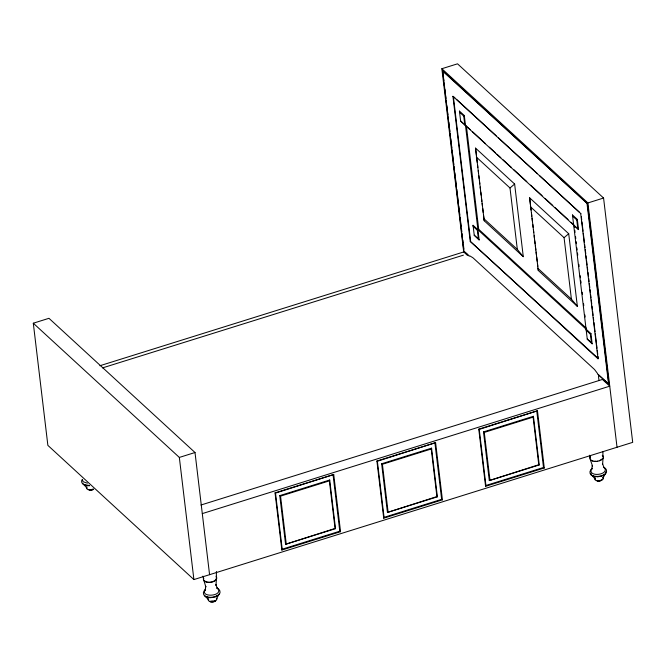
<?xml version="1.0" encoding="UTF-8"?>
<svg xmlns="http://www.w3.org/2000/svg" width="666" height="666" viewBox="0 0 666 666"><rect width="100%" height="100%" fill="white"/><g stroke="black" fill="none" stroke-linecap="round" stroke-linejoin="round"><path stroke-width="1" d="M216.308 577.688L216.442 571.495M602.971 451.64L602.863 456.801L602.297 455.319M215.276 600.815C213.42 603.712 204.803 600.79 214.793 600.94M82.401 479.745L83.142 481.743L87.363 483.183M335.514 528.662L335.056 528.438L329.379 480.852L329.712 480.003L279.778 495.621L285.581 544.28L335.514 528.662L329.712 480.003M437.379 496.811L436.913 496.578L431.243 449.001L431.576 448.151L381.643 463.769L387.437 512.429L437.379 496.811L431.576 448.151M539.244 464.951L538.777 464.726L533.108 417.141L533.441 416.292L483.499 431.909L489.302 480.569L539.244 464.951L533.441 416.292M281.86 550.058L282.201 549.2L275.516 493.098L275.041 492.865L281.86 550.058L340.551 531.701L333.733 474.517L275.041 492.865M383.724 518.198L384.066 517.34L377.372 461.238L376.906 461.014L383.724 518.198L442.415 499.841L435.597 442.657L376.906 461.014M485.589 486.338L485.93 485.489L479.237 429.379L478.771 429.154L485.589 486.338L544.28 467.99L537.462 410.797L478.771 429.154M215.21 600.832L215.443 600.441L214.702 600.982M86.547 486.921C85.315 490.567 91.692 490.309 93.648 489.102M203.521 577.78C201.207 585.272 220.271 582.958 216.159 576.248M216.442 578.804C214.119 582.658 206.943 583.549 203.846 580.236L205.819 586.979L205.761 586.346L205.211 589.885L205.561 589.11L204.72 590.559M208.25 598.767C206.976 603.313 217.432 602.563 216.991 598.401M219.339 593.664L217.94 595.562L213.162 597.41M590.084 456.893C588.053 461.08 595.171 462.021 597.81 461.155M590.559 456.651L590.276 458.225L589.477 455.228M591.117 469.721C588.91 477.222 608.466 475 604.845 468.156M594.805 477.872C593.264 482.817 605.81 481.285 603.063 476.864M595.138 477.705L595.279 479.187L591.883 475.324M218.714 594.696L216.35 599.209L216.542 598.185M605.277 473.809L602.905 478.321L603.096 477.297M469.255 256.185L463.894 251.257L442.615 70.554L587.437 203.646L608.982 384.34L597.843 374.359M454.886 97.835L452.93 96.304L470.229 241.367L598.018 358.799L598.001 356.41M591.275 469.663L592.116 468.215L591.766 468.989L592.324 465.459L590.492 460.223M82.301 479.42C80.486 481.493 82.351 484.357 84.64 485.031M605.436 473.751L605.827 471.736M205.594 589.685C201.498 591.749 203.555 597.152 207.742 597.352M217.84 595.571C221.129 593.955 220.704 589.243 217.091 588.378M592.149 468.789C588.869 470.404 589.293 475.116 592.898 475.982M602.638 458.707L599.35 460.705M275.516 493.098L333.733 474.517M377.372 461.238L435.597 442.657M479.237 429.379L537.462 410.797M285.581 544.28L335.056 528.438M387.437 512.429L436.913 496.578M489.302 480.569L538.777 464.726M463.727 116.051L464.31 115.559L459.44 111.089L459.532 112.196L463.727 116.051L464.776 124.833L470.238 129.637M523.285 256.685L517.324 249.425L509.998 187.987L514.627 184.024L475.541 148.102L484.207 220.762L523.285 256.685L514.627 184.024M464.31 115.559L479.137 239.935L478.388 239.027L477.347 230.253L478.721 229.32L466.416 126.124M576.756 219.93L577.33 219.43L572.46 214.96L572.56 216.067L576.756 219.93L577.797 228.704L578.546 229.612L577.33 219.43M577.364 306.385L571.403 299.126L564.077 237.679L568.706 233.724L529.62 197.802L538.286 270.463L577.364 306.385L568.706 233.724M590.95 333.633L592.166 343.814L591.416 342.898L590.367 334.124L590.95 333.633L473.06 225.283L473.151 226.398L477.347 230.253M205.494 589.685C199.367 597.469 222.236 596.711 218.323 589.085M218.456 594.963C214.76 597.46 209.748 598.051 205.586 596.428M605.011 474.075C601.315 476.565 596.303 477.164 592.149 475.532M604.503 474.675L601.523 476.082M93.123 489.602C91.25 491.749 86.014 488.469 89.71 489.693M603.121 475.457C607.092 474.367 608.15 468.631 603.654 467.49M93.007 489.144L90.584 489.701M470.229 241.367L598.243 358.466M442.39 70.887L587.437 203.646M215.018 596.994L216.641 596.353M467.357 255.311L463.702 251.956L441.858 68.723L457.525 63.819L603.571 198.035L632.7 442.349L193.906 579.578L47.869 445.371L33.3 323.21L48.968 318.306L195.013 452.522L209.574 574.683M441.858 68.723L587.895 202.939L603.571 198.035M99.875 365.742L463.702 251.956M102.556 367.882L463.411 255.153M33.3 323.21L179.337 457.425L195.013 452.522M200.941 505.028L602.447 379.462L609.748 386.172L202.298 513.603M279.778 495.621L280.544 496.128L329.379 480.852M381.643 463.769L382.409 464.269L431.243 449.001M483.499 431.909L484.274 432.417L533.108 417.141M282.201 549.2L339.785 531.193L340.551 531.701M384.066 517.34L441.641 499.333L442.415 499.841M485.93 485.489L543.506 467.482L544.28 467.99M597.768 461.088C600.324 461.197 605.519 458.241 602.722 455.361M601.573 476.107L597.81 476.764M600.649 480.328C604.295 478.171 598.676 483.358 596.728 480.502M599.741 480.552L597.269 480.544M206.194 596.878L209.415 597.602L213.178 597.444M452.93 96.304L580.985 213.728M463.894 251.257L467.973 254.745M594.488 461.255L596.112 461.272M597.827 476.731L594.214 476.481M89.444 485.472L83.891 484.582M89.569 485.78L85.964 485.531M209.415 597.602L211.264 597.627M87.721 485.764L84.54 485.048M593.015 461.03L590.9 460.04M594.297 476.456L592.748 475.982M469.755 255.844L472.968 257.792L594.53 369.505L597.71 373.734M591.708 475.308L590.95 473.426M83.408 484.324L82.775 483.391M205.111 596.17L204.479 595.238M604.67 468.148L603.496 466.924L603.987 467.607L602.539 463.686L602.605 464.319L603.046 458.008M218.107 589.035L216.941 587.82L217.424 588.494L216.05 585.181L216.367 578.03M456.41 99.242L496.153 135.764M498.451 137.87L537.42 173.693M539.718 175.799L579.462 212.321M472.535 131.743L485.522 143.681M489.343 147.194L495.462 152.814M496.986 154.221L500.807 157.734M503.105 159.84L511.513 167.566M513.802 169.672L526.798 181.61M530.619 185.123L542.082 195.662M545.138 198.468L552.78 205.494M555.078 207.601L568.073 219.547M571.128 222.352L573.418 224.459M464.776 124.833L460.581 120.971L578.546 229.612M577.797 228.704L573.676 225.141M476.282 156.993L509.998 187.987M530.361 206.693L564.077 237.679M483.608 218.44L517.324 249.425M537.687 268.14L571.403 299.126M478.721 229.32L586.488 328.363L586.172 330.269L590.367 334.124M478.388 239.027L474.192 235.173L479.137 239.935M591.416 342.898L587.221 339.044L592.166 343.814M598.318 374.533L608.982 384.34M205.328 596.22L208.716 600.074L208.35 599.117M83.625 484.373L87.021 488.228L86.647 487.271M202.922 576.123L203.713 579.12L203.646 578.346M587.895 202.939L617.032 447.252M587.054 203.846L608.566 384.207M581.351 216.808L581.718 219.888M581.967 221.936L583.066 231.177M583.308 233.233L584.415 242.466M584.656 244.522L585.023 247.602M585.272 249.65L585.764 253.763M586.005 255.811L586.371 258.891M586.613 260.947L587.104 265.051M587.354 267.108L587.72 270.188M587.961 272.236L588.453 276.34M588.694 278.396L589.069 281.477M589.31 283.533L589.801 287.637M590.043 289.685L590.409 292.765M590.659 294.822L591.025 297.902M591.266 299.95L591.758 304.062M591.999 306.11L592.374 309.19M592.615 311.247L593.106 315.351M593.348 317.407L593.714 320.488M593.964 322.535L595.063 331.776M595.304 333.824L596.411 343.065M596.653 345.121L597.019 348.201M597.269 350.249L597.752 354.362M580.719 213.736L598.018 358.799M598.476 376.257L598.967 380.328M574.184 225.166L574.433 227.231M574.8 230.319L575.049 232.384M575.541 236.513L575.782 238.578M576.157 241.675L576.398 243.739M576.889 247.869L577.139 249.933M577.505 253.03L577.755 255.095M578.862 264.377L579.104 266.442M580.211 275.732L580.461 277.797M580.827 280.894L581.077 282.958M582.184 292.241L582.425 294.305M583.533 303.596L583.782 305.661M584.89 314.951L585.139 317.016M572.46 214.96L587.295 339.335M529.62 197.802L530.477 204.97M530.719 207.018L531.085 210.081M531.451 213.153L531.818 216.225M532.059 218.273L532.425 221.345M532.792 224.409L533.158 227.481M533.399 229.529L533.766 232.6M534.132 235.672L534.498 238.736M534.748 240.784L535.114 243.856M535.356 245.904L535.847 250M536.088 252.048L536.455 255.111M536.696 257.159L537.187 261.255M537.429 263.303L537.795 266.375M538.036 268.415L538.286 270.463M536.813 411.372L543.506 467.482M475.541 148.102L476.515 156.294M476.764 158.341L477.247 162.429M477.497 164.477L477.855 167.549M478.221 170.621L478.471 172.669M478.837 175.732L479.204 178.804M479.445 180.852L479.811 183.924M480.178 186.996L480.544 190.06M480.785 192.108L481.152 195.18M481.401 197.228L481.884 201.323M482.134 203.371L482.5 206.435M482.742 208.483L483.225 212.579M483.474 214.627L484.207 220.762M459.44 111.089L460.656 121.262M473.06 225.283L474.267 235.464M453.355 96.428L470.612 241.167M442.615 70.554L443.231 75.716M443.481 77.78L443.847 80.877M444.097 82.942L444.588 87.071M444.83 89.136L445.204 92.233M445.446 94.306L445.937 98.435M446.187 100.499L446.553 103.596M446.803 105.661L447.169 108.758M447.419 110.822L447.91 114.952M448.16 117.016L448.526 120.113M448.776 122.178L449.883 131.477M450.124 133.541L450.499 136.638M450.74 138.703L451.232 142.832M451.481 144.897L451.848 147.994M452.097 150.058L453.205 159.349M453.454 161.413L453.821 164.51M454.07 166.575L454.562 170.712M454.803 172.777L455.178 175.874M455.419 177.939L456.526 187.229M456.776 189.294L458.499 203.746M458.749 205.819L459.856 215.11M460.098 217.174L461.205 226.465M461.455 228.53L461.821 231.626M462.071 233.691L462.562 237.82M462.812 239.885L463.178 242.99M463.428 245.055L463.919 249.184M484.274 432.417L489.943 479.995M434.956 443.231L441.641 499.333M382.409 464.269L388.078 511.854M333.092 475.091L339.785 531.193M280.544 496.128L286.222 543.714M179.337 457.425L193.906 579.578M601.864 479.761L601.864 479.761M592.382 466.092L592.299 465.492L592.382 466.092M216.042 585.214L215.984 584.582L216.042 585.214"/></g></svg>
